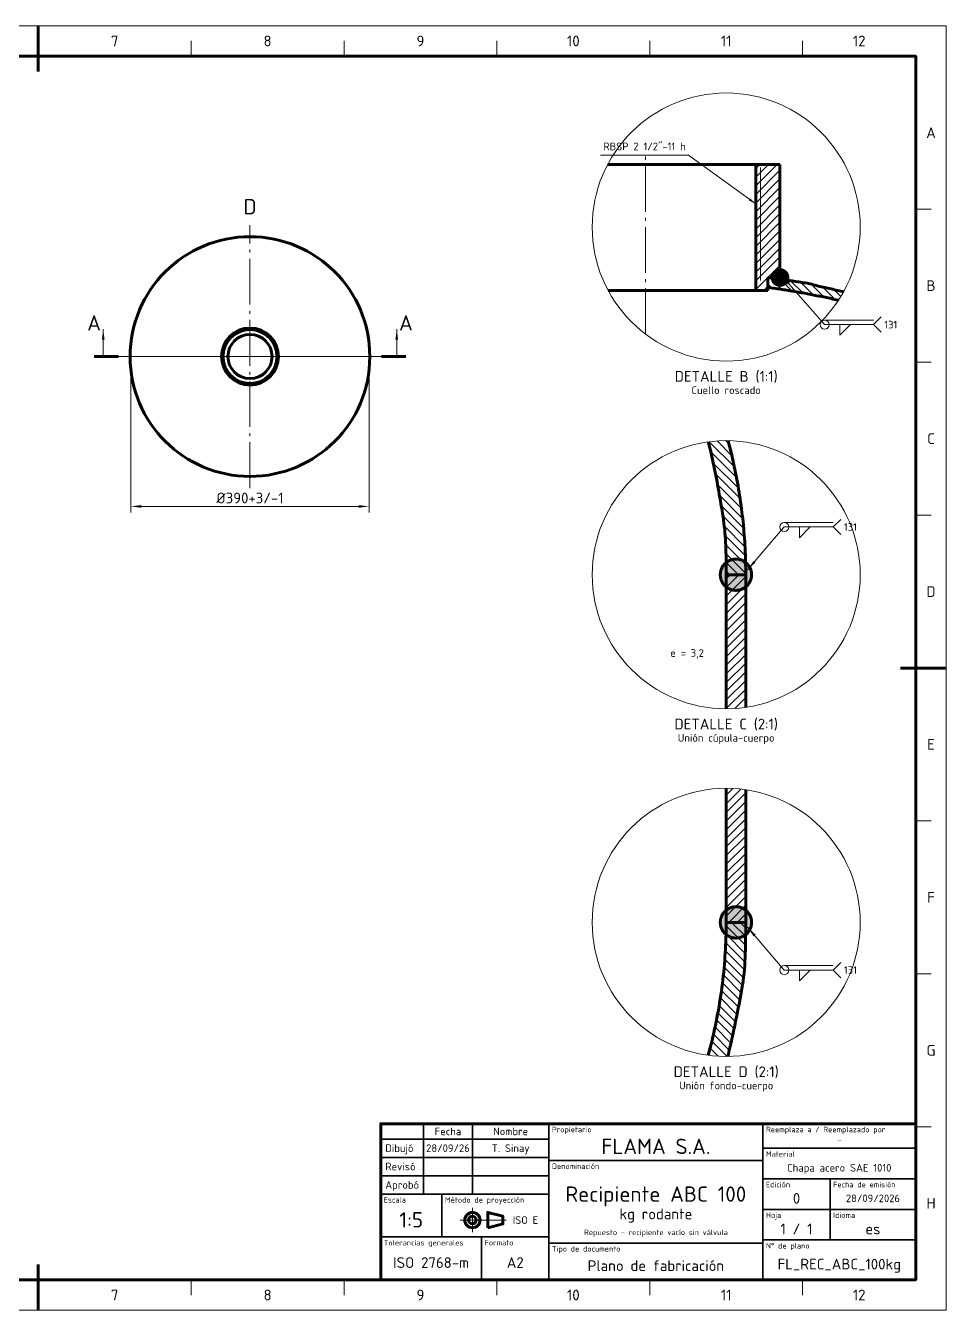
# Model space of a CAD drawing. Header units: millimetres. Extents: x 0 to 594, y 0 to 420.
# Drawn here: x 292.9 to 594, y 0 to 420 of the extents above; entities that cross this region are included whole.
import ezdxf
from ezdxf.enums import TextEntityAlignment as Align

# ---------------------------------------------------------------- set-up
doc = ezdxf.new("R2010")
doc.units = ezdxf.units.MM
doc.linetypes.add('IRAM-F-TRAZO-PUNTO', pattern=[20, 15, -2, 1, -2])
for name, color, linetype, lineweight in [('01-VISIBLE', 7, 'CONTINUOUS', 70), ('03-EJE', 1, 'IRAM-F-TRAZO-PUNTO', 18), ('04-COTA', 3, 'CONTINUOUS', 18), ('05-RAYADO', 8, 'CONTINUOUS', 18), ('06-TEXTO', 7, 'CONTINUOUS', 25), ('07-RECUADRO', 7, 'CONTINUOUS', 70), ('08-FINA', 5, 'CONTINUOUS', 18), ('10-ROTULO', 7, 'CONTINUOUS', 35), ('11-TEXTO-ROTULO', 7, 'CONTINUOUS', 25), ('12-SOLDADURA', 6, 'CONTINUOUS', 18)]:
    doc.layers.add(name, color=color, linetype=linetype, lineweight=lineweight)
doc.styles.add('ISO3098', font='isocpeur.ttf')
doc.dimstyles.new('FLAMA-IRAM', dxfattribs={"dimtxt": 3.5, "dimasz": 3.5, "dimexe": 2, "dimexo": 1.5, "dimgap": 1, "dimtad": 1, "dimdec": 1, "dimtxsty": 'ISO3098', "dimblk": 'IRAM_FLECHA', "dimblk1": 'IRAM_FLECHA', "dimblk2": 'IRAM_FLECHA', "dimcen": 2.5, "dimclrd": 3, "dimclre": 3, "dimclrt": 3, "dimazin": 3, "dimtfac": 1, "dimtmove": 0, "dimatfit": 3, "dimlwd": 18, "dimlwe": 18})

# ---------------------------------------------------------------- blocks, each defined once
blk = doc.blocks.new('IRAM_FLECHA')
blk.add_solid([(0, 0), (-1, 0.125), (-1, -0.125)])

msp = doc.modelspace()

# ---------------------------------------------------------------- hatches: boundary and pattern name
at = {"layer": '05-RAYADO'}
h = msp.add_hatch(dxfattribs=at)
h.set_pattern_fill('ANSI31', scale=0.62992)
h.paths.add_polyline_path([(535.61, 337.667), (535.61, 333.444), (531.7, 333.444), (531.7, 374.667), (539.6, 374.667), (539.6, 337.667)])
h = msp.add_hatch(color=7, dxfattribs=at)
h.dxf.hatch_style = 1
h.paths.add_polyline_path([(542.152, 337.466), (542.128, 337.266), (542.089, 337.069), (542.035, 336.876), (541.965, 336.687), (541.881, 336.504), (541.783, 336.329), (541.671, 336.162), (541.547, 336.004), (541.41, 335.856), (541.263, 335.72), (541.105, 335.596), (540.938, 335.484), (540.762, 335.386), (540.58, 335.302), (540.391, 335.232), (540.198, 335.177), (540, 335.138), (539.801, 335.115), (539.6, 335.107), (539.399, 335.115), (539.2, 335.138), (539.002, 335.177), (538.809, 335.232), (538.62, 335.302), (538.438, 335.386), (538.262, 335.484), (538.095, 335.596), (537.937, 335.72), (537.79, 335.856), (537.653, 336.004), (537.529, 336.162), (537.417, 336.329), (537.319, 336.504), (537.235, 336.687), (537.165, 336.876), (537.111, 337.069), (537.072, 337.266), (537.048, 337.466), (537.04, 337.667), (537.048, 337.868), (537.072, 338.067), (537.111, 338.264), (537.165, 338.458), (537.235, 338.646), (537.319, 338.829), (537.417, 339.004), (537.529, 339.171), (537.653, 339.329), (537.79, 339.477), (537.937, 339.613), (538.095, 339.738), (538.262, 339.849), (538.438, 339.948), (538.62, 340.032), (538.809, 340.101), (539.002, 340.156), (539.2, 340.195), (539.399, 340.219), (539.6, 340.227), (539.801, 340.219), (540, 340.195), (540.198, 340.156), (540.391, 340.101), (540.58, 340.032), (540.762, 339.948), (540.938, 339.849), (541.105, 339.738), (541.263, 339.613), (541.41, 339.477), (541.547, 339.329), (541.671, 339.171), (541.783, 339.004), (541.881, 338.829), (541.965, 338.646), (542.035, 338.458), (542.089, 338.264), (542.128, 338.067), (542.152, 337.868), (542.16, 337.667)])
h = msp.add_hatch(dxfattribs=at)
h.set_pattern_fill('ANSI31', scale=0.62992, angle=90)
h.paths.add_polyline_path([(536.136, 337.593), (536.671, 337.519), (537.207, 337.445), (537.742, 337.371), (538.278, 337.297), (538.813, 337.222), (539.348, 337.148), (539.884, 337.073), (540.419, 336.997), (540.954, 336.922), (541.49, 336.846), (542.025, 336.77), (542.56, 336.693), (543.095, 336.616), (543.63, 336.538), (544.165, 336.46), (544.7, 336.381), (545.234, 336.301), (545.769, 336.22), (546.303, 336.137), (546.837, 336.053), (547.371, 335.966), (547.904, 335.876), (548.436, 335.781), (548.967, 335.68), (549.496, 335.568), (550.021, 335.441), (550.542, 335.297), (551.062, 335.15), (551.585, 335.009), (552.109, 334.878), (552.635, 334.752), (553.161, 334.629), (553.688, 334.508), (554.215, 334.389), (554.743, 334.271), (555.271, 334.154), (555.798, 334.037), (556.326, 333.921), (556.854, 333.804), (557.382, 333.688), (557.91, 333.572), (558.438, 333.456), (558.966, 333.339), (559.494, 333.223), (560.022, 333.106), (560.393, 333.023), (560.139, 332.561), (559.597, 331.632), (559.033, 330.716), (558.723, 330.24), (558.459, 330.299), (557.944, 330.415), (557.428, 330.53), (556.912, 330.643), (556.396, 330.756), (555.88, 330.868), (555.364, 330.978), (554.847, 331.088), (554.33, 331.197), (553.813, 331.304), (553.296, 331.411), (552.778, 331.516), (552.261, 331.621), (551.743, 331.725), (551.225, 331.827), (550.706, 331.929), (550.188, 332.029), (549.669, 332.129), (549.15, 332.228), (548.631, 332.325), (548.112, 332.422), (547.593, 332.517), (547.073, 332.612), (546.553, 332.706), (546.033, 332.798), (545.513, 332.89), (544.993, 332.981), (544.472, 333.07), (543.952, 333.159), (543.431, 333.247), (542.91, 333.333), (542.389, 333.419), (541.867, 333.504), (541.346, 333.588), (540.824, 333.67), (540.303, 333.752), (539.781, 333.833), (539.259, 333.913), (538.736, 333.992), (538.214, 334.07), (537.691, 334.147), (537.169, 334.223), (536.646, 334.297), (536.123, 334.371), (535.6, 334.444), (535.6, 337.667)])
h = msp.add_hatch(dxfattribs=at)
h.set_pattern_fill('ANSI31', scale=0.62992, angle=90)
h.paths.add_polyline_path([(522.907, 283.281), (523.174, 282.233), (523.435, 281.184), (523.69, 280.133), (523.938, 279.081), (524.179, 278.027), (524.414, 276.972), (524.643, 275.915), (524.865, 274.857), (525.08, 273.797), (525.289, 272.736), (525.491, 271.674), (525.687, 270.611), (525.876, 269.546), (526.058, 268.481), (526.234, 267.414), (526.403, 266.346), (526.565, 265.277), (526.721, 264.207), (526.87, 263.136), (527.012, 262.064), (527.147, 260.992), (527.275, 259.918), (527.397, 258.844), (527.511, 257.769), (527.619, 256.693), (527.72, 255.616), (527.813, 254.539), (527.9, 253.461), (527.98, 252.383), (528.053, 251.305), (528.119, 250.225), (528.178, 249.146), (528.23, 248.066), (528.275, 246.986), (528.313, 245.905), (528.345, 244.824), (528.369, 243.743), (528.386, 242.662), (528.397, 241.581), (528.4, 240.5), (522, 240.5), (521.999, 241.556), (521.995, 242.613), (521.988, 243.669), (521.978, 244.725), (521.964, 245.781), (521.945, 246.837), (521.921, 247.893), (521.891, 248.949), (521.853, 250.005), (521.807, 251.06), (521.751, 252.115), (521.683, 253.169), (521.602, 254.222), (521.506, 255.274), (521.394, 256.325), (521.266, 257.373), (521.123, 258.42), (520.968, 259.465), (520.805, 260.508), (520.636, 261.551), (520.464, 262.593), (520.291, 263.635), (520.115, 264.677), (519.937, 265.718), (519.757, 266.759), (519.573, 267.799), (519.386, 268.839), (519.197, 269.878), (519.003, 270.916), (518.806, 271.954), (518.605, 272.991), (518.4, 274.027), (518.19, 275.062), (517.976, 276.097), (517.757, 277.13), (517.532, 278.162), (517.302, 279.193), (517.066, 280.223), (516.823, 281.251), (516.574, 282.277), (516.317, 283.302), (516.152, 283.938), (516.634, 284.004), (517.704, 284.122), (518.775, 284.215), (519.849, 284.281), (520.924, 284.32), (522, 284.333), (522.634, 284.326)])
h = msp.add_hatch(color=7, dxfattribs=at)
h.dxf.hatch_style = 1
h.paths.add_polyline_path([(530.304, 240.098), (530.257, 239.699), (530.179, 239.305), (530.069, 238.918), (529.93, 238.541), (529.762, 238.176), (529.566, 237.825), (529.342, 237.491), (529.093, 237.175), (528.82, 236.88), (528.525, 236.607), (528.209, 236.358), (527.875, 236.134), (527.524, 235.938), (527.159, 235.77), (526.782, 235.631), (526.395, 235.521), (526.001, 235.443), (525.602, 235.396), (525.2, 235.38), (524.798, 235.396), (524.399, 235.443), (524.005, 235.521), (523.618, 235.631), (523.241, 235.77), (522.876, 235.938), (522.525, 236.134), (522.191, 236.358), (521.875, 236.607), (521.58, 236.88), (521.307, 237.175), (521.058, 237.491), (520.834, 237.825), (520.638, 238.176), (520.47, 238.541), (520.331, 238.918), (520.221, 239.305), (520.143, 239.699), (520.096, 240.098), (520.08, 240.5), (520.096, 240.902), (520.143, 241.301), (520.221, 241.695), (520.331, 242.082), (520.47, 242.459), (520.638, 242.824), (520.834, 243.175), (521.058, 243.509), (521.307, 243.825), (521.58, 244.12), (521.875, 244.393), (522.191, 244.642), (522.525, 244.866), (522.876, 245.062), (523.241, 245.23), (523.618, 245.369), (524.005, 245.479), (524.399, 245.557), (524.798, 245.604), (525.2, 245.62), (525.602, 245.604), (526.001, 245.557), (526.395, 245.479), (526.782, 245.369), (527.159, 245.23), (527.524, 245.062), (527.875, 244.866), (528.209, 244.642), (528.525, 244.393), (528.82, 244.12), (529.093, 243.825), (529.342, 243.509), (529.566, 243.175), (529.762, 242.824), (529.93, 242.459), (530.069, 242.082), (530.179, 241.695), (530.257, 241.301), (530.304, 240.902), (530.32, 240.5)])
h = msp.add_hatch(dxfattribs=at)
h.set_pattern_fill('ANSI31', scale=0.62992)
h.paths.add_polyline_path([(528.4, 240.5), (528.4, 197.137), (527.366, 196.996), (526.296, 196.878), (525.225, 196.785), (524.151, 196.719), (523.076, 196.68), (522, 196.667), (522, 240.5)])
h = msp.add_hatch(dxfattribs=at)
h.set_pattern_fill('ANSI31', scale=0.62992)
h.paths.add_polyline_path([(528.4, 126.833), (522, 126.833), (522, 170.667), (523.076, 170.653), (524.151, 170.614), (525.225, 170.548), (526.296, 170.456), (527.366, 170.337), (528.4, 170.197)])
h = msp.add_hatch(color=7, dxfattribs=at)
h.dxf.hatch_style = 1
h.paths.add_polyline_path([(530.304, 126.432), (530.257, 126.032), (530.179, 125.638), (530.069, 125.251), (529.93, 124.874), (529.762, 124.509), (529.566, 124.158), (529.342, 123.824), (529.093, 123.508), (528.82, 123.213), (528.525, 122.94), (528.209, 122.691), (527.875, 122.468), (527.524, 122.271), (527.159, 122.103), (526.782, 121.964), (526.395, 121.855), (526.001, 121.776), (525.602, 121.729), (525.2, 121.713), (524.798, 121.729), (524.399, 121.776), (524.005, 121.855), (523.618, 121.964), (523.241, 122.103), (522.876, 122.271), (522.525, 122.468), (522.191, 122.691), (521.875, 122.94), (521.58, 123.213), (521.307, 123.508), (521.058, 123.824), (520.834, 124.158), (520.638, 124.509), (520.47, 124.874), (520.331, 125.251), (520.221, 125.638), (520.143, 126.032), (520.096, 126.432), (520.08, 126.833), (520.096, 127.235), (520.143, 127.634), (520.221, 128.029), (520.331, 128.416), (520.47, 128.793), (520.638, 129.158), (520.834, 129.509), (521.058, 129.843), (521.307, 130.159), (521.58, 130.454), (521.875, 130.727), (522.191, 130.976), (522.525, 131.199), (522.876, 131.395), (523.241, 131.564), (523.618, 131.703), (524.005, 131.812), (524.399, 131.89), (524.798, 131.938), (525.2, 131.953), (525.602, 131.938), (526.001, 131.89), (526.395, 131.812), (526.782, 131.703), (527.159, 131.564), (527.524, 131.395), (527.875, 131.199), (528.209, 130.976), (528.525, 130.727), (528.82, 130.454), (529.093, 130.159), (529.342, 129.843), (529.566, 129.509), (529.762, 129.158), (529.93, 128.793), (530.069, 128.416), (530.179, 128.029), (530.257, 127.634), (530.304, 127.235), (530.32, 126.833)])
h = msp.add_hatch(dxfattribs=at)
h.set_pattern_fill('ANSI31', scale=0.62992, angle=90)
h.paths.add_polyline_path([(528.398, 125.552), (528.393, 124.27), (528.385, 122.988), (528.371, 121.706), (528.352, 120.425), (528.327, 119.143), (528.295, 117.862), (528.254, 116.58), (528.203, 115.3), (528.14, 114.019), (528.061, 112.74), (527.966, 111.462), (527.85, 110.185), (527.711, 108.911), (527.547, 107.64), (527.358, 106.372), (527.147, 105.108), (526.919, 103.846), (526.681, 102.587), (526.439, 101.328), (526.195, 100.07), (525.95, 98.812), (525.702, 97.554), (525.451, 96.297), (525.197, 95.04), (524.94, 93.785), (524.679, 92.53), (524.413, 91.276), (524.142, 90.023), (523.867, 88.771), (523.586, 87.521), (523.299, 86.271), (523.006, 85.023), (522.706, 83.777), (522.516, 83.006), (522, 83), (520.924, 83.013), (519.849, 83.053), (518.775, 83.119), (517.704, 83.211), (516.634, 83.33), (516.136, 83.397), (516.45, 84.568), (516.766, 85.785), (517.074, 87.004), (517.373, 88.225), (517.663, 89.449), (517.944, 90.674), (518.216, 91.902), (518.479, 93.131), (518.732, 94.363), (518.977, 95.596), (519.212, 96.831), (519.438, 98.068), (519.655, 99.306), (519.863, 100.546), (520.061, 101.788), (520.249, 103.031), (520.428, 104.275), (520.598, 105.521), (520.758, 106.768), (520.908, 108.016), (521.049, 109.266), (521.18, 110.516), (521.302, 111.768), (521.413, 113.02), (521.515, 114.273), (521.608, 115.527), (521.69, 116.781), (521.763, 118.037), (521.826, 119.292), (521.879, 120.548), (521.923, 121.805), (521.957, 123.062), (521.981, 124.319), (521.995, 125.576), (522, 126.833), (528.4, 126.833)])
at = {"layer": '08-FINA'}
h = msp.add_hatch(color=7, dxfattribs=at)
h.dxf.hatch_style = 1
h.paths.add_polyline_path([(531.7, 361.717), (529.913, 363.511), (529.443, 362.864)])
h = msp.add_hatch(color=7, dxfattribs=at)
h.dxf.hatch_style = 1
h.paths.add_polyline_path([(540.2, 338.267), (542.176, 335.345), (542.834, 335.921)])
h = msp.add_hatch(color=7, dxfattribs=at)
h.dxf.hatch_style = 1
h.paths.add_polyline_path([(318.25, 320.826), (317.812, 317.326), (318.688, 317.326)])
h = msp.add_hatch(color=7, dxfattribs=at)
h.dxf.hatch_style = 1
h.paths.add_polyline_path([(414.25, 320.826), (413.812, 317.326), (414.688, 317.326)])
h = msp.add_hatch(color=7, dxfattribs=at)
h.dxf.hatch_style = 1
h.paths.add_polyline_path([(529, 242.1), (531.61, 244.473), (530.946, 245.042)])
h = msp.add_hatch(color=7, dxfattribs=at)
h.dxf.hatch_style = 1
h.paths.add_polyline_path([(529, 125.233), (530.946, 122.291), (531.61, 122.861)])

# ---------------------------------------------------------------- linework, layer by layer
at = {"layer": '01-VISIBLE'}
for p, q in [((365.95, 272.634), (365.95, 272.635)), ((365.95, 272.634), (366.55, 272.634)), ((366.55, 272.634), (366.55, 272.635))]:
    msp.add_line(p, q, dxfattribs=at)
for points in [[(531.7, 374.667), (531.399, 374.667), (531.098, 374.667), (530.798, 374.667), (530.497, 374.667), (530.196, 374.667), (529.895, 374.667), (529.594, 374.667), (529.293, 374.667), (528.992, 374.667), (528.692, 374.667), (528.391, 374.667), (528.09, 374.667), (527.789, 374.667), (527.488, 374.667), (527.188, 374.667), (526.887, 374.667), (526.586, 374.667), (526.285, 374.667), (525.984, 374.667), (525.683, 374.667), (525.383, 374.667), (525.082, 374.667), (524.781, 374.667), (524.48, 374.667), (524.179, 374.667), (523.878, 374.667), (523.577, 374.667), (523.277, 374.667), (522.976, 374.667), (522.675, 374.667), (522.374, 374.667), (522.073, 374.667), (521.773, 374.667), (521.472, 374.667), (521.171, 374.667), (520.87, 374.667), (520.569, 374.667), (520.268, 374.667), (519.967, 374.667), (519.667, 374.667), (519.366, 374.667), (519.065, 374.667), (518.764, 374.667), (518.463, 374.667), (518.163, 374.667), (517.862, 374.667), (517.561, 374.667), (517.26, 374.667), (516.959, 374.667), (516.658, 374.667), (516.357, 374.667), (516.057, 374.667), (515.756, 374.667), (515.455, 374.667), (515.154, 374.667), (514.853, 374.667), (514.553, 374.667), (514.252, 374.667), (513.951, 374.667), (513.65, 374.667), (513.349, 374.667), (513.048, 374.667), (512.747, 374.667), (512.447, 374.667), (512.146, 374.667), (511.845, 374.667), (511.544, 374.667), (511.243, 374.667), (510.942, 374.667), (510.642, 374.667), (510.341, 374.667), (510.04, 374.667), (509.739, 374.667), (509.438, 374.667), (509.137, 374.667), (508.837, 374.667), (508.536, 374.667), (508.235, 374.667), (507.934, 374.667), (507.633, 374.667), (507.332, 374.667), (507.032, 374.667), (506.731, 374.667), (506.43, 374.667), (506.129, 374.667), (505.828, 374.667), (505.528, 374.667), (505.227, 374.667), (504.926, 374.667), (504.625, 374.667), (504.324, 374.667), (504.023, 374.667), (503.723, 374.667), (503.422, 374.667), (503.121, 374.667), (502.82, 374.667), (502.519, 374.667), (502.218, 374.667), (501.918, 374.667), (501.617, 374.667), (501.316, 374.667), (501.015, 374.667), (500.714, 374.667), (500.413, 374.667), (500.113, 374.667), (499.812, 374.667), (499.511, 374.667), (499.21, 374.667), (498.909, 374.667), (498.608, 374.667), (498.308, 374.667), (498.007, 374.667), (497.706, 374.667), (497.405, 374.667), (497.104, 374.667), (496.803, 374.667), (496.502, 374.667), (496.202, 374.667), (495.901, 374.667), (495.6, 374.667), (495.299, 374.667), (494.998, 374.667), (494.697, 374.667), (494.397, 374.667), (494.096, 374.667), (493.795, 374.667), (493.494, 374.667), (493.193, 374.667), (492.892, 374.667), (492.592, 374.667), (492.291, 374.667), (491.99, 374.667), (491.689, 374.667), (491.388, 374.667), (491.087, 374.667), (490.787, 374.667), (490.486, 374.667), (490.185, 374.667), (489.884, 374.667), (489.583, 374.667), (489.283, 374.667), (488.982, 374.667), (488.681, 374.667), (488.38, 374.667), (488.079, 374.667), (487.778, 374.667), (487.478, 374.667), (487.177, 374.667), (486.876, 374.667), (486.575, 374.667), (486.274, 374.667), (485.973, 374.667), (485.673, 374.667), (485.372, 374.667), (485.071, 374.667), (484.77, 374.667), (484.469, 374.667), (484.168, 374.667), (483.868, 374.667), (483.567, 374.667), (483.266, 374.667), (483.258, 374.667)], [(539.6, 374.667), (531.7, 374.667)], [(531.7, 374.667), (531.7, 333.444)], [(539.6, 337.667), (539.6, 374.667)], [(539.6, 340.227), (539.499, 340.225), (539.399, 340.219), (539.299, 340.209), (539.2, 340.195), (539.101, 340.177), (539.002, 340.156), (538.905, 340.131), (538.809, 340.101), (538.714, 340.068), (538.62, 340.032), (538.528, 339.992), (538.438, 339.948), (538.349, 339.9), (538.262, 339.849), (538.178, 339.795), (538.095, 339.738), (538.015, 339.677), (537.937, 339.613), (537.862, 339.547), (537.79, 339.477), (537.72, 339.404), (537.653, 339.329), (537.59, 339.252), (537.529, 339.171), (537.471, 339.089), (537.417, 339.004), (537.366, 338.918), (537.319, 338.829), (537.275, 338.738), (537.235, 338.646), (537.198, 338.553), (537.165, 338.458), (537.136, 338.362), (537.111, 338.264), (537.089, 338.166), (537.072, 338.067), (537.058, 337.968), (537.048, 337.868), (537.042, 337.767), (537.04, 337.667), (537.042, 337.566), (537.048, 337.466), (537.058, 337.366), (537.072, 337.266), (537.089, 337.167), (537.111, 337.069), (537.136, 336.972), (537.165, 336.876), (537.198, 336.781), (537.235, 336.687), (537.275, 336.595), (537.319, 336.504), (537.366, 336.416), (537.417, 336.329), (537.471, 336.244), (537.529, 336.162), (537.59, 336.082), (537.653, 336.004), (537.72, 335.929), (537.79, 335.856), (537.862, 335.787), (537.937, 335.72), (538.015, 335.656), (538.095, 335.596), (538.178, 335.538), (538.262, 335.484), (538.349, 335.433), (538.438, 335.386), (538.528, 335.342), (538.62, 335.302), (538.714, 335.265), (538.809, 335.232), (538.905, 335.203), (539.002, 335.177), (539.101, 335.156), (539.2, 335.138), (539.299, 335.124), (539.399, 335.115), (539.499, 335.109), (539.6, 335.107)], [(542.16, 337.667), (542.158, 337.767), (542.152, 337.868), (542.142, 337.968), (542.128, 338.067), (542.111, 338.166), (542.089, 338.264), (542.064, 338.362), (542.035, 338.458), (542.002, 338.553), (541.965, 338.646), (541.925, 338.738), (541.881, 338.829), (541.834, 338.918), (541.783, 339.004), (541.729, 339.089), (541.671, 339.171), (541.61, 339.252), (541.547, 339.329), (541.48, 339.404), (541.41, 339.477), (541.338, 339.547), (541.263, 339.613), (541.185, 339.677), (541.105, 339.738), (541.022, 339.795), (540.938, 339.849), (540.851, 339.9), (540.762, 339.948), (540.672, 339.992), (540.58, 340.032), (540.486, 340.068), (540.391, 340.101), (540.295, 340.131), (540.198, 340.156), (540.099, 340.177), (540, 340.195), (539.901, 340.209), (539.801, 340.219), (539.701, 340.225), (539.6, 340.227)], [(560.393, 333.023), (560.022, 333.106), (559.494, 333.223), (558.966, 333.339), (558.438, 333.456), (557.91, 333.572), (557.382, 333.688), (556.854, 333.804), (556.326, 333.921), (555.798, 334.037), (555.271, 334.154), (554.743, 334.271), (554.215, 334.389), (553.688, 334.508), (553.161, 334.629), (552.635, 334.752), (552.109, 334.878), (551.585, 335.009), (551.062, 335.15), (550.542, 335.297), (550.021, 335.441), (549.496, 335.568), (548.967, 335.68), (548.436, 335.781), (547.904, 335.876), (547.371, 335.966), (546.837, 336.053), (546.303, 336.137), (545.769, 336.22), (545.234, 336.301), (544.7, 336.381), (544.165, 336.46), (543.63, 336.538), (543.095, 336.616), (542.56, 336.693), (542.025, 336.77), (541.49, 336.846), (540.954, 336.922), (540.419, 336.997), (539.884, 337.073), (539.348, 337.148), (538.813, 337.222), (538.278, 337.297), (537.742, 337.371), (537.207, 337.445), (536.671, 337.519), (536.136, 337.593), (535.6, 337.667)], [(535.6, 337.667), (535.6, 334.444)], [(535.61, 333.444), (535.61, 337.667)], [(539.6, 337.667), (535.61, 337.667)], [(539.6, 335.107), (539.701, 335.109), (539.801, 335.115), (539.901, 335.124), (540, 335.138), (540.099, 335.156), (540.198, 335.177), (540.295, 335.203), (540.391, 335.232), (540.486, 335.265), (540.58, 335.302), (540.672, 335.342), (540.762, 335.386), (540.851, 335.433), (540.938, 335.484), (541.022, 335.538), (541.105, 335.596), (541.185, 335.656), (541.263, 335.72), (541.338, 335.787), (541.41, 335.856), (541.48, 335.929), (541.547, 336.004), (541.61, 336.082), (541.671, 336.162), (541.729, 336.244), (541.783, 336.329), (541.834, 336.416), (541.881, 336.504), (541.925, 336.595), (541.965, 336.687), (542.002, 336.781), (542.035, 336.876), (542.064, 336.972), (542.089, 337.069), (542.111, 337.167), (542.128, 337.266), (542.142, 337.366), (542.152, 337.466), (542.158, 337.566), (542.16, 337.667)], [(531.7, 333.444), (531.399, 333.444), (531.098, 333.444), (530.798, 333.444), (530.497, 333.444), (530.196, 333.444), (529.895, 333.444), (529.594, 333.444), (529.293, 333.444), (528.992, 333.444), (528.692, 333.444), (528.391, 333.444), (528.09, 333.444), (527.789, 333.444), (527.488, 333.444), (527.188, 333.444), (526.887, 333.444), (526.586, 333.444), (526.285, 333.444), (525.984, 333.444), (525.683, 333.444), (525.383, 333.444), (525.082, 333.444), (524.781, 333.444), (524.48, 333.444), (524.179, 333.444), (523.878, 333.444), (523.577, 333.444), (523.277, 333.444), (522.976, 333.444), (522.675, 333.444), (522.374, 333.444), (522.073, 333.444), (521.773, 333.444), (521.472, 333.444), (521.171, 333.444), (520.87, 333.444), (520.569, 333.444), (520.268, 333.444), (519.967, 333.444), (519.667, 333.444), (519.366, 333.444), (519.065, 333.444), (518.764, 333.444), (518.463, 333.444), (518.163, 333.444), (517.862, 333.444), (517.561, 333.444), (517.26, 333.444), (516.959, 333.444), (516.658, 333.444), (516.357, 333.444), (516.057, 333.444), (515.756, 333.444), (515.455, 333.444), (515.154, 333.444), (514.853, 333.444), (514.553, 333.444), (514.252, 333.444), (513.951, 333.444), (513.65, 333.444), (513.349, 333.444), (513.048, 333.444), (512.747, 333.444), (512.447, 333.444), (512.146, 333.444), (511.845, 333.444), (511.544, 333.444), (511.243, 333.444), (510.942, 333.444), (510.642, 333.444), (510.341, 333.444), (510.04, 333.444), (509.739, 333.444), (509.438, 333.444), (509.137, 333.444), (508.837, 333.444), (508.536, 333.444), (508.235, 333.444), (507.934, 333.444), (507.633, 333.444), (507.332, 333.444), (507.032, 333.444), (506.731, 333.444), (506.43, 333.444), (506.129, 333.444), (505.828, 333.444), (505.528, 333.444), (505.227, 333.444), (504.926, 333.444), (504.625, 333.444), (504.324, 333.444), (504.023, 333.444), (503.723, 333.444), (503.422, 333.444), (503.121, 333.444), (502.82, 333.444), (502.519, 333.444), (502.218, 333.444), (501.918, 333.444), (501.617, 333.444), (501.316, 333.444), (501.015, 333.444), (500.714, 333.444), (500.413, 333.444), (500.113, 333.444), (499.812, 333.444), (499.511, 333.444), (499.21, 333.444), (498.909, 333.444), (498.608, 333.444), (498.308, 333.444), (498.007, 333.444), (497.706, 333.444), (497.405, 333.444), (497.104, 333.444), (496.803, 333.444), (496.502, 333.444), (496.202, 333.444), (495.901, 333.444), (495.6, 333.444), (495.299, 333.444), (494.998, 333.444), (494.697, 333.444), (494.397, 333.444), (494.096, 333.444), (493.795, 333.444), (493.494, 333.444), (493.193, 333.444), (492.892, 333.444), (492.592, 333.444), (492.291, 333.444), (491.99, 333.444), (491.689, 333.444), (491.388, 333.444), (491.087, 333.444), (490.787, 333.444), (490.486, 333.444), (490.185, 333.444), (489.884, 333.444), (489.583, 333.444), (489.283, 333.444), (488.982, 333.444), (488.681, 333.444), (488.38, 333.444), (488.079, 333.444), (487.778, 333.444), (487.478, 333.444), (487.177, 333.444), (486.876, 333.444), (486.575, 333.444), (486.274, 333.444), (485.973, 333.444), (485.673, 333.444), (485.372, 333.444), (485.071, 333.444), (484.77, 333.444), (484.469, 333.444), (484.168, 333.444), (483.868, 333.444), (483.567, 333.444), (483.375, 333.444)], [(535.61, 333.444), (531.7, 333.444)], [(535.6, 334.444), (536.123, 334.371), (536.646, 334.297), (537.169, 334.223), (537.691, 334.147), (538.214, 334.07), (538.736, 333.992), (539.259, 333.913), (539.781, 333.833), (540.303, 333.752), (540.824, 333.67), (541.346, 333.588), (541.867, 333.504), (542.389, 333.419), (542.91, 333.333), (543.431, 333.247), (543.952, 333.159), (544.472, 333.07), (544.993, 332.981), (545.513, 332.89), (546.033, 332.798), (546.553, 332.706), (547.073, 332.612), (547.593, 332.517), (548.112, 332.422), (548.631, 332.325), (549.15, 332.228), (549.669, 332.129), (550.188, 332.029), (550.706, 331.929), (551.225, 331.827), (551.743, 331.725), (552.261, 331.621), (552.778, 331.516), (553.296, 331.411), (553.813, 331.304), (554.33, 331.197), (554.847, 331.088), (555.364, 330.978), (555.88, 330.868), (556.396, 330.756), (556.912, 330.643), (557.428, 330.53), (557.944, 330.415), (558.459, 330.299), (558.723, 330.24)], [(516.152, 283.938), (516.317, 283.302), (516.574, 282.277), (516.823, 281.251), (517.066, 280.223), (517.302, 279.193), (517.532, 278.162), (517.757, 277.13), (517.976, 276.097), (518.19, 275.062), (518.4, 274.027), (518.605, 272.991), (518.806, 271.954), (519.003, 270.916), (519.197, 269.878), (519.386, 268.839), (519.573, 267.799), (519.757, 266.759), (519.937, 265.718), (520.115, 264.677), (520.291, 263.635), (520.464, 262.593), (520.636, 261.551), (520.805, 260.508), (520.968, 259.465), (521.123, 258.42), (521.266, 257.373), (521.394, 256.325), (521.506, 255.274), (521.602, 254.222), (521.683, 253.169), (521.751, 252.115), (521.807, 251.06), (521.853, 250.005), (521.891, 248.949), (521.921, 247.893), (521.945, 246.837), (521.964, 245.781), (521.978, 244.725), (521.988, 243.669), (521.995, 242.613), (521.999, 241.556), (522, 240.5)], [(528.4, 240.5), (528.397, 241.581), (528.386, 242.662), (528.369, 243.743), (528.345, 244.824), (528.313, 245.905), (528.275, 246.986), (528.23, 248.066), (528.178, 249.146), (528.119, 250.225), (528.053, 251.305), (527.98, 252.383), (527.9, 253.461), (527.813, 254.539), (527.72, 255.616), (527.619, 256.693), (527.511, 257.769), (527.397, 258.844), (527.275, 259.918), (527.147, 260.992), (527.012, 262.064), (526.87, 263.136), (526.721, 264.207), (526.565, 265.277), (526.403, 266.346), (526.234, 267.414), (526.058, 268.481), (525.876, 269.546), (525.687, 270.611), (525.491, 271.674), (525.289, 272.736), (525.08, 273.797), (524.865, 274.857), (524.643, 275.915), (524.414, 276.972), (524.179, 278.027), (523.938, 279.081), (523.69, 280.133), (523.435, 281.184), (523.174, 282.233), (522.907, 283.281), (522.634, 284.326)], [(525.2, 245.62), (524.999, 245.616), (524.798, 245.604), (524.598, 245.585), (524.399, 245.557), (524.201, 245.522), (524.005, 245.479), (523.81, 245.428), (523.618, 245.369), (523.428, 245.304), (523.241, 245.23), (523.056, 245.15), (522.876, 245.062), (522.698, 244.967), (522.525, 244.866), (522.355, 244.757), (522.191, 244.642), (522.03, 244.521), (521.875, 244.393), (521.725, 244.26), (521.58, 244.12), (521.44, 243.975), (521.307, 243.825), (521.179, 243.67), (521.058, 243.509), (520.943, 243.345), (520.834, 243.175), (520.733, 243.002), (520.638, 242.824), (520.55, 242.644), (520.47, 242.459), (520.396, 242.272), (520.331, 242.082), (520.272, 241.89), (520.221, 241.695), (520.178, 241.499), (520.143, 241.301), (520.115, 241.102), (520.096, 240.902), (520.084, 240.701), (520.08, 240.5), (520.084, 240.299), (520.096, 240.098), (520.115, 239.898), (520.143, 239.699), (520.178, 239.501), (520.221, 239.305), (520.272, 239.11), (520.331, 238.918), (520.396, 238.728), (520.47, 238.541), (520.55, 238.356), (520.638, 238.176), (520.733, 237.998), (520.834, 237.825), (520.943, 237.655), (521.058, 237.491), (521.179, 237.33), (521.307, 237.175), (521.44, 237.025), (521.58, 236.88), (521.725, 236.74), (521.875, 236.607), (522.03, 236.479), (522.191, 236.358), (522.355, 236.243), (522.525, 236.134), (522.698, 236.033), (522.876, 235.938), (523.056, 235.85), (523.241, 235.77), (523.428, 235.696), (523.618, 235.631), (523.81, 235.572), (524.005, 235.521), (524.201, 235.478), (524.399, 235.443), (524.598, 235.415), (524.798, 235.396), (524.999, 235.384), (525.2, 235.38)], [(530.32, 240.5), (530.316, 240.701), (530.304, 240.902), (530.285, 241.102), (530.257, 241.301), (530.222, 241.499), (530.179, 241.695), (530.128, 241.89), (530.069, 242.082), (530.004, 242.272), (529.93, 242.459), (529.85, 242.644), (529.762, 242.824), (529.667, 243.002), (529.566, 243.175), (529.457, 243.345), (529.342, 243.509), (529.221, 243.67), (529.093, 243.825), (528.96, 243.975), (528.82, 244.12), (528.675, 244.26), (528.525, 244.393), (528.37, 244.521), (528.209, 244.642), (528.045, 244.757), (527.875, 244.866), (527.702, 244.967), (527.524, 245.062), (527.344, 245.15), (527.159, 245.23), (526.972, 245.304), (526.782, 245.369), (526.59, 245.428), (526.395, 245.479), (526.199, 245.522), (526.001, 245.557), (525.802, 245.585), (525.602, 245.604), (525.401, 245.616), (525.2, 245.62)], [(528.4, 240.5), (522, 240.5)], [(522, 196.667), (522, 240.5)], [(522, 240.5), (528.4, 240.5)], [(525.2, 235.38), (525.401, 235.384), (525.602, 235.396), (525.802, 235.415), (526.001, 235.443), (526.199, 235.478), (526.395, 235.521), (526.59, 235.572), (526.782, 235.631), (526.972, 235.696), (527.159, 235.77), (527.344, 235.85), (527.524, 235.938), (527.702, 236.033), (527.875, 236.134), (528.045, 236.243), (528.209, 236.358), (528.37, 236.479), (528.525, 236.607), (528.675, 236.74), (528.82, 236.88), (528.96, 237.025), (529.093, 237.175), (529.221, 237.33), (529.342, 237.491), (529.457, 237.655), (529.566, 237.825), (529.667, 237.998), (529.762, 238.176), (529.85, 238.356), (529.93, 238.541), (530.004, 238.728), (530.069, 238.918), (530.128, 239.11), (530.179, 239.305), (530.222, 239.501), (530.257, 239.699), (530.285, 239.898), (530.304, 240.098), (530.316, 240.299), (530.32, 240.5)], [(528.4, 197.137), (528.4, 240.5)], [(522, 126.833), (522, 170.667)], [(528.4, 126.833), (528.4, 170.197)], [(525.2, 131.953), (524.999, 131.949), (524.798, 131.938), (524.598, 131.918), (524.399, 131.89), (524.201, 131.855), (524.005, 131.812), (523.81, 131.761), (523.618, 131.703), (523.428, 131.637), (523.241, 131.564), (523.056, 131.483), (522.876, 131.395), (522.698, 131.301), (522.525, 131.199), (522.355, 131.09), (522.191, 130.976), (522.03, 130.854), (521.875, 130.727), (521.725, 130.593), (521.58, 130.454), (521.44, 130.309), (521.307, 130.159), (521.179, 130.003), (521.058, 129.843), (520.943, 129.678), (520.834, 129.509), (520.733, 129.335), (520.638, 129.158), (520.55, 128.977), (520.47, 128.793), (520.396, 128.605), (520.331, 128.416), (520.272, 128.223), (520.221, 128.029), (520.178, 127.832), (520.143, 127.634), (520.115, 127.435), (520.096, 127.235), (520.084, 127.034), (520.08, 126.833), (520.084, 126.632), (520.096, 126.432), (520.115, 126.232), (520.143, 126.032), (520.178, 125.834), (520.221, 125.638), (520.272, 125.444), (520.331, 125.251), (520.396, 125.061), (520.47, 124.874), (520.55, 124.69), (520.638, 124.509), (520.733, 124.332), (520.834, 124.158), (520.943, 123.989), (521.058, 123.824), (521.179, 123.664), (521.307, 123.508), (521.44, 123.358), (521.58, 123.213), (521.725, 123.074), (521.875, 122.94), (522.03, 122.813), (522.191, 122.691), (522.355, 122.576), (522.525, 122.468), (522.698, 122.366), (522.876, 122.271), (523.056, 122.184), (523.241, 122.103), (523.428, 122.03), (523.618, 121.964), (523.81, 121.906), (524.005, 121.855), (524.201, 121.812), (524.399, 121.776), (524.598, 121.749), (524.798, 121.729), (524.999, 121.717), (525.2, 121.713)], [(530.32, 126.833), (530.316, 127.034), (530.304, 127.235), (530.285, 127.435), (530.257, 127.634), (530.222, 127.832), (530.179, 128.029), (530.128, 128.223), (530.069, 128.416), (530.004, 128.605), (529.93, 128.793), (529.85, 128.977), (529.762, 129.158), (529.667, 129.335), (529.566, 129.509), (529.457, 129.678), (529.342, 129.843), (529.221, 130.003), (529.093, 130.159), (528.96, 130.309), (528.82, 130.454), (528.675, 130.593), (528.525, 130.727), (528.37, 130.854), (528.209, 130.976), (528.045, 131.09), (527.875, 131.199), (527.702, 131.301), (527.524, 131.395), (527.344, 131.483), (527.159, 131.564), (526.972, 131.637), (526.782, 131.703), (526.59, 131.761), (526.395, 131.812), (526.199, 131.855), (526.001, 131.89), (525.802, 131.918), (525.602, 131.938), (525.401, 131.949), (525.2, 131.953)], [(522, 126.833), (521.995, 125.576), (521.981, 124.319), (521.957, 123.062), (521.923, 121.805), (521.879, 120.548), (521.826, 119.292), (521.763, 118.037), (521.69, 116.781), (521.608, 115.527), (521.515, 114.273), (521.413, 113.02), (521.302, 111.768), (521.18, 110.516), (521.049, 109.266), (520.908, 108.016), (520.758, 106.768), (520.598, 105.521), (520.428, 104.275), (520.249, 103.031), (520.061, 101.788), (519.863, 100.546), (519.655, 99.306), (519.438, 98.068), (519.212, 96.831), (518.977, 95.596), (518.732, 94.363), (518.479, 93.131), (518.216, 91.902), (517.944, 90.674), (517.663, 89.449), (517.373, 88.225), (517.074, 87.004), (516.766, 85.785), (516.45, 84.568), (516.136, 83.397)], [(528.4, 126.833), (522, 126.833)], [(528.4, 126.833), (522, 126.833)], [(522.516, 83.006), (522.706, 83.777), (523.006, 85.023), (523.299, 86.271), (523.586, 87.521), (523.867, 88.771), (524.142, 90.023), (524.413, 91.276), (524.679, 92.53), (524.94, 93.785), (525.197, 95.04), (525.451, 96.297), (525.702, 97.554), (525.95, 98.812), (526.195, 100.07), (526.439, 101.328), (526.681, 102.587), (526.919, 103.846), (527.147, 105.108), (527.358, 106.372), (527.547, 107.64), (527.711, 108.911), (527.85, 110.185), (527.966, 111.462), (528.061, 112.74), (528.14, 114.019), (528.203, 115.3), (528.254, 116.58), (528.295, 117.862), (528.327, 119.143), (528.352, 120.425), (528.371, 121.706), (528.385, 122.988), (528.393, 124.27), (528.398, 125.552), (528.4, 126.833)], [(525.2, 121.713), (525.401, 121.717), (525.602, 121.729), (525.802, 121.749), (526.001, 121.776), (526.199, 121.812), (526.395, 121.855), (526.59, 121.906), (526.782, 121.964), (526.972, 122.03), (527.159, 122.103), (527.344, 122.184), (527.524, 122.271), (527.702, 122.366), (527.875, 122.468), (528.045, 122.576), (528.209, 122.691), (528.37, 122.813), (528.525, 122.94), (528.675, 123.074), (528.82, 123.213), (528.96, 123.358), (529.093, 123.508), (529.221, 123.664), (529.342, 123.824), (529.457, 123.989), (529.566, 124.158), (529.667, 124.332), (529.762, 124.509), (529.85, 124.69), (529.93, 124.874), (530.004, 125.061), (530.069, 125.251), (530.128, 125.444), (530.179, 125.638), (530.222, 125.834), (530.257, 126.032), (530.285, 126.232), (530.304, 126.432), (530.316, 126.632), (530.32, 126.833)]]:
    msp.add_lwpolyline(points, dxfattribs=at)
msp.add_lwpolyline([(444, 27), (449, 28.25), (449, 30.75), (444, 32)], close=True, dxfattribs=at)
for centre, radius in [((366.25, 311.826), 39.192), ((366.25, 311.826), 9.312), ((366.25, 311.826), 8.8), ((366.25, 311.826), 7.22), ((439, 29.5), 2.5), ((439, 29.5), 1.25)]:
    msp.add_circle(centre, radius, dxfattribs=at)
at = {"layer": '03-EJE'}
for p, q in [((366.25, 268.826), (366.25, 354.826)), ((315.25, 311.826), (417.25, 311.826)), ((323.25, 311.826), (409.25, 311.826)), ((435, 29.5), (450.5, 29.5)), ((439, 25.5), (439, 33.5))]:
    msp.add_line(p, q, dxfattribs=at)
msp.add_lwpolyline([(495.6, 319.179), (495.6, 377.667)], dxfattribs=at)
at = {"layer": '07-RECUADRO'}
for p, q in [((297, 420), (297, 405)), ((315.25, 311.826), (323.25, 311.826)), ((417.25, 311.826), (409.25, 311.826)), ((594, 210), (579, 210)), ((297, 0), (297, 15))]:
    msp.add_line(p, q, dxfattribs=at)
for points in [[(25, 10), (584, 10), (584, 410), (25, 410)], [(409, 10), (584, 10), (584, 61), (409, 61)]]:
    msp.add_lwpolyline(points, close=True, dxfattribs=at)
at = {"layer": '08-FINA'}
for p, q in [((347, 410), (347, 415)), ((397, 410), (397, 415)), ((447, 410), (447, 415)), ((497, 410), (497, 415)), ((547, 410), (547, 415)), ((509.7, 377.717), (480.9, 377.717)), ((531.7, 361.717), (509.7, 377.717)), ((533.192, 336.667), (533.192, 373.667)), ((584, 360), (589, 360)), ((318.25, 311.826), (318.25, 320.826)), ((414.25, 311.826), (414.25, 320.826)), ((584, 310), (589, 310)), ((584, 260), (589, 260)), ((584, 160), (589, 160)), ((584, 110), (589, 110)), ((584, 60), (589, 60)), ((347, 10), (347, 5)), ((397, 10), (397, 5)), ((447, 10), (447, 5)), ((497, 10), (497, 5)), ((547, 10), (547, 5))]:
    msp.add_line(p, q, dxfattribs=at)
msp.add_lwpolyline([(0, 0), (594, 0), (594, 420), (0, 420)], close=True, dxfattribs=at)
for centre in [(522, 354.167), (522, 240.5), (522, 126.833)]:
    msp.add_circle(centre, 43.833, dxfattribs=at)
at = {"layer": '10-ROTULO'}
for points in [[(409, 56), (423, 56), (423, 61), (409, 61)], [(423, 56), (439, 56), (439, 61), (423, 61)], [(439, 56), (464, 56), (464, 61), (439, 61)], [(464, 49), (534, 49), (534, 61), (464, 61)], [(534, 53), (584, 53), (584, 61), (534, 61)], [(409, 50), (423, 50), (423, 56), (409, 56)], [(423, 50), (439, 50), (439, 56), (423, 56)], [(439, 50), (464, 50), (464, 56), (439, 56)], [(534, 43), (584, 43), (584, 53), (534, 53)], [(409, 44), (423, 44), (423, 50), (409, 50)], [(423, 44), (439, 44), (439, 50), (423, 50)], [(439, 44), (464, 44), (464, 50), (439, 50)], [(464, 22), (534, 22), (534, 49), (464, 49)], [(409, 38), (423, 38), (423, 44), (409, 44)], [(423, 38), (439, 38), (439, 44), (423, 44)], [(439, 38), (464, 38), (464, 44), (439, 44)], [(534, 33), (556, 33), (556, 43), (534, 43)], [(556, 33), (584, 33), (584, 43), (556, 43)], [(409, 24), (429, 24), (429, 38), (409, 38)], [(429, 24), (464, 24), (464, 38), (429, 38)], [(534, 23), (556, 23), (556, 33), (534, 33)], [(556, 23), (584, 23), (584, 33), (556, 33)], [(409, 10), (442, 10), (442, 24), (409, 24)], [(442, 10), (464, 10), (464, 24), (442, 24)], [(464, 10), (534, 10), (534, 22), (464, 22)], [(534, 10), (584, 10), (584, 23), (534, 23)]]:
    msp.add_lwpolyline(points, close=True, dxfattribs=at)
at = {"layer": '12-SOLDADURA'}
for p, q in [((554.2, 322.267), (540.2, 338.267)), ((554.2, 323.767), (570.2, 323.767)), ((570.2, 322.267), (572.7, 324.767)), ((554.2, 322.267), (570.2, 322.267)), ((570.2, 322.267), (572.7, 319.767)), ((541, 257.6), (557, 257.6)), ((557, 256.1), (559.5, 258.6)), ((541, 256.1), (529, 242.1)), ((541, 256.1), (557, 256.1)), ((557, 256.1), (559.5, 253.6)), ((541, 111.233), (529, 125.233)), ((557, 111.233), (559.5, 113.733)), ((541, 112.733), (557, 112.733)), ((541, 111.233), (557, 111.233)), ((557, 111.233), (559.5, 108.733))]:
    msp.add_line(p, q, dxfattribs=at)
for points in [[(559.2, 322.267), (559.2, 318.767), (562.7, 322.267)], [(546, 256.1), (546, 252.6), (549.5, 256.1)], [(546, 111.233), (546, 107.733), (549.5, 111.233)]]:
    msp.add_lwpolyline(points, close=True, dxfattribs=at)
for centre in [(554.2, 322.267), (541, 256.1), (541, 111.233)]:
    msp.add_circle(centre, 1.5, dxfattribs=at)

# ---------------------------------------------------------------- texts
at = {"layer": '06-TEXTO', "style": 'ISO3098'}
for s, height, p in [('7', 3.5, (322, 415)), ('8', 3.5, (372, 415)), ('9', 3.5, (422, 415)), ('10', 3.5, (472, 415)), ('11', 3.5, (522, 415)), ('12', 3.5, (565.5, 415)), ('A', 3.5, (589, 385)), ('D', 5, (366.25, 360.826)), ('B', 3.5, (589, 335)), ('A', 5, (315.25, 322.826)), ('A', 5, (417.25, 322.826)), ('DETALLE B (1:1)', 3.5, (522, 305.333)), ('Cuello roscado', 2.5, (522, 300.833)), ('C', 3.5, (589, 285)), ('D', 3.5, (589, 235)), ('e = 3,2', 2.5, (509.2, 214.9)), ('DETALLE C (2:1)', 3.5, (522, 191.667)), ('Unión cúpula-cuerpo', 2.5, (522, 187.167)), ('E', 3.5, (589, 185)), ('F', 3.5, (589, 135)), ('G', 3.5, (589, 85)), ('DETALLE D (2:1)', 3.5, (522, 78)), ('Unión fondo-cuerpo', 2.5, (522, 73.5)), ('H', 3.5, (589, 35)), ('7', 3.5, (322, 5)), ('8', 3.5, (372, 5)), ('9', 3.5, (422, 5)), ('10', 3.5, (472, 5)), ('11', 3.5, (522, 5)), ('12', 3.5, (565.5, 5))]:
    msp.add_text(s, height=height, dxfattribs=at).set_placement(p, align=Align.MIDDLE_CENTER)
msp.add_text('RBSP 2 1/2"-11 h', height=2.5, dxfattribs=at).set_placement((495.3, 378.517), align=Align.BOTTOM_CENTER)
at = {"layer": '11-TEXTO-ROTULO', "style": 'ISO3098'}
for s, height, p in [('Fecha', 2.5, (431, 58.5)), ('Nombre', 2.5, (451.5, 58.5)), ('FLAMA S.A.', 5, (499, 53.6)), ('-', 1.8, (559, 55.6)), ('28/09/26', 2.5, (431, 53)), ('T. Sinay', 2.5, (451.5, 53)), ('Chapa acero SAE 1010', 2.5, (559, 46.6)), ('Recipiente ABC 100', 5, (499, 38)), ('0', 3.5, (545, 36.6)), ('28/09/2026', 2.5, (570, 36.6)), ('1:5', 5, (419, 29.6)), ('kg rodante', 3.5, (499, 31.5)), ('Repuesto - recipiente vacío sin válvula', 1.8, (499, 25.5)), ('1 / 1', 3.5, (545, 26.6)), ('es', 3.5, (570, 26.6)), ('ISO 2768-m', 3.5, (425.5, 15.6)), ('A2', 3.5, (453, 15.6)), ('FL_REC_ABC_100kg', 3.5, (559, 15.1)), ('Plano de fabricación', 3.5, (499, 14.6))]:
    msp.add_text(s, height=height, dxfattribs=at).set_placement(p, align=Align.MIDDLE_CENTER)
for s, p in [('Propietario', (465, 60)), ('Reemplaza a / Reemplazado por', (535, 60)), ('Material', (535, 52)), ('Denominación', (465, 48)), ('Edición', (535, 42)), ('Fecha de emisión', (557, 42)), ('Escala', (410, 37)), ('Método de proyección', (430, 37)), ('Hoja', (535, 32)), ('Idioma', (557, 32)), ('Tolerancias generales', (410, 23)), ('Formato', (443, 23)), ('Tipo de documento', (465, 21)), ('N° de plano', (535, 22))]:
    msp.add_text(s, height=1.8, dxfattribs=at).set_placement(p, align=Align.TOP_LEFT)
for s, p in [('Dibujó', (410.5, 53)), ('Revisó', (410.5, 47)), ('Aprobó', (410.5, 41))]:
    msp.add_text(s, height=2.5, dxfattribs=at).set_placement(p, align=Align.MIDDLE_LEFT)
msp.add_text('ISO E', height=2.5, dxfattribs=at).set_placement((460.5, 29.5), align=Align.MIDDLE_RIGHT)
at = {"layer": '12-SOLDADURA', "style": 'ISO3098'}
for p in [(573.7, 322.267), (560.5, 256.1), (560.5, 111.233)]:
    msp.add_text('131', height=2.5, dxfattribs=at).set_placement(p, align=Align.MIDDLE_LEFT)

# ---------------------------------------------------------------- dimensions: what is measured, and where the dimension line sits
at = {"layer": '04-COTA'}
msp.add_linear_dim(base=(327.25, 262.826), p1=(327.25, 311.826), p2=(405.25, 311.826), text='%%c<>+3/-1', dimstyle='FLAMA-IRAM', override={"dimlfac": 5}, dxfattribs=at).render()

doc.saveas('drawing.dxf')
